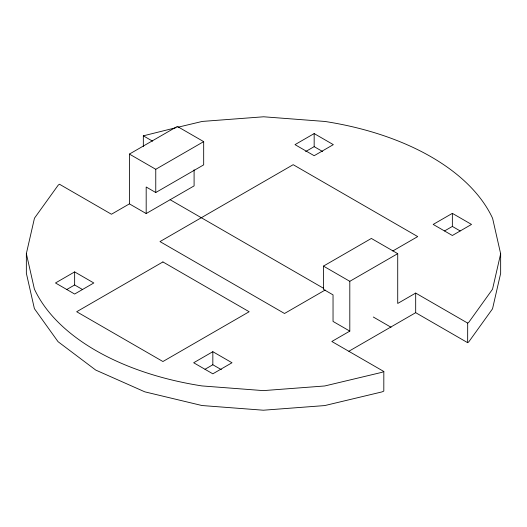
<?xml version="1.0" encoding="UTF-8"?>
<svg xmlns="http://www.w3.org/2000/svg" width="527" height="527" viewBox="0 0 527 527"><rect width="100%" height="100%" fill="white"/><g stroke="black" fill="none" stroke-linecap="round" stroke-linejoin="round"><path stroke-width="0.79" d="M348.894 351.245L415.684 312.682L467.66 342.688L467.686 323.104L415.684 293.078L397.72 303.453L397.72 253.658L349.803 281.319L349.803 331.114L331.839 341.489L383.827 371.502L383.808 391.093L381.956 391.917L324.744 405.573L263.362 410.217L201.986 405.533L144.806 391.838L95.71 370.059L58.049 341.687L34.393 308.657L26.35 273.223L26.35 253.619L34.466 218.185L58.201 185.155L59.446 184.219L111.447 214.245L129.411 203.87L146.183 213.554L194.094 185.893L194.094 169.799M177.797 127.264L202.256 121.427L263.638 116.783L325.014 121.467A237.15 136.915 0 0 1 492.607 218.343L500.65 253.777L492.534 289.211L468.839 322.234L467.686 323.104M467.66 342.688L468.806 341.832L492.534 308.815L500.65 273.381L500.65 253.777M129.411 203.87L129.411 154.082L177.322 126.421L203.679 141.631L203.679 164.865L155.761 192.526L146.183 186.999L146.183 213.554M129.411 154.082L155.761 169.292L203.679 141.631M74.643 271.906L55.48 282.973L74.643 294.04L93.813 282.973L74.643 271.906L74.643 284.975L66.837 289.481M314.164 133.575L295.001 144.642L314.164 155.709L333.327 144.642L314.164 133.575L314.164 146.644L305.647 151.565M349.803 331.114L333.038 321.43L333.038 294.876L323.453 289.343L323.453 266.109L371.364 238.448L397.72 253.658M212.836 351.693L193.672 362.754L212.836 373.821L231.999 362.754L212.836 351.693L212.836 364.756L221.353 369.677M452.357 213.363L433.187 224.423L452.357 235.49L471.52 224.423L452.357 213.363L452.357 226.432L444.544 230.938M325.146 290.034L284.521 313.486L159.991 241.59L293.183 164.688L417.713 236.59L392.793 250.977M205.029 369.269L212.836 364.756M143.331 146.46L143.331 135.834L176.222 127.639M383.827 371.502L381.976 372.325L324.744 385.968L263.362 390.619L201.986 385.929A237.15 136.915 0 0 1 34.393 289.059L26.35 253.619M314.164 146.644L322.682 151.565M452.357 226.432L460.163 230.938M143.331 135.834L152.586 141.177M323.453 266.109L349.803 281.319M170.135 199.72L323.736 288.401M373.307 317.017L391.034 327.254M74.643 284.975L82.456 289.481M415.684 293.078L415.684 312.682M155.761 169.292L155.761 192.526M162.915 261.939L76.678 311.734L162.915 361.522L249.159 311.734L162.915 261.939"/></g></svg>
